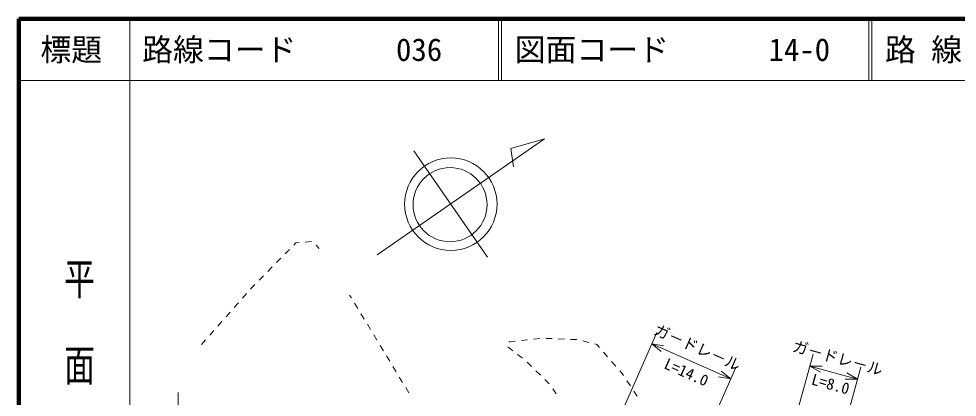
# Model space of a CAD drawing. Units: millimetres, scale not verified. Extents: x 40000 to 680000, y 20000 to 380000.
# Drawn here: x 40000 to 192094, y 318687 to 380000 of the extents above; entities that cross this region are included whole.
import ezdxf
from ezdxf.enums import TextEntityAlignment as Align

# ---------------------------------------------------------------- set-up
doc = ezdxf.new("R2010")
doc.units = ezdxf.units.MM
doc.header["$LTSCALE"] = 1000
doc.linetypes.add('CHAIN', pattern=[18.5, 12, -1.5, 3.5, -1.5])
for name, color, linetype, lineweight in [('M-BGD', 7, 'Continuous', 13), ('M-BMK', 2, 'CHAIN', 13), ('M-STR-STRC', 7, 'Continuous', 13), ('M-TTL', 2, 'Continuous', 140), ('M-TTL-BAND', 7, 'Continuous', 13), ('M-TTL-LINE', 7, 'Continuous', 18)]:
    doc.layers.add(name, color=color, linetype=linetype, lineweight=lineweight)
doc.layers.add('M-TTL-TXT', color=7, linetype='Continuous')
doc.styles.add('@ＭＳ ゴシック', font='')
doc.styles.add('ＭＳ ゴシック', font='')
doc.styles.get('@ＭＳ ゴシック').set_extended_font_data('@MS Gothic')
doc.styles.get('ＭＳ ゴシック').set_extended_font_data('MS Gothic')

msp = doc.modelspace()

# ---------------------------------------------------------------- linework, layer by layer
at = {"layer": 'M-BGD'}
for p, q in [((98105, 341730), (125200, 360568)), ((125200, 360568), (119764, 358986)), ((119764, 358986), (120189, 356018)), ((104012, 358614), (115988, 341386)), ((86439, 343833), (87433, 343936)), ((83179, 341923), (83882, 342635)), ((84584, 343347), (84908, 343675)), ((84908, 343675), (85444, 343730)), ((88174, 343325), (88690, 342809)), ((81774, 340500), (82477, 341212)), ((80369, 339077), (81071, 339788)), ((78964, 337654), (79666, 338365)), ((77575, 336215), (77847, 336522)), ((77847, 336522), (78261, 336942)), ((76250, 334717), (76912, 335466)), ((93903, 334778), (93624, 335240)), ((74924, 333219), (75587, 333968)), ((94939, 333067), (94421, 333923)), ((73599, 331721), (74262, 332470)), ((95976, 331357), (95458, 332212)), ((72274, 330224), (72936, 330973)), ((97012, 329646), (96494, 330501)), ((70948, 328726), (71611, 329475)), ((98048, 327935), (97530, 328791)), ((69623, 327228), (70286, 327977)), ((99084, 326225), (98566, 327080)), ((119536, 327668), (119499, 327612)), ((120464, 327766), (119536, 327668)), ((122453, 327975), (121458, 327871)), ((124442, 328185), (123447, 328080)), ((126438, 328175), (125439, 328212)), ((128437, 328100), (127438, 328137)), ((130435, 328024), (129436, 328062)), ((132379, 327562), (131409, 327802)), ((133662, 327245), (133350, 327322)), ((134108, 326734), (133662, 327245)), ((119257, 326827), (120054, 326223)), ((120851, 325619), (121648, 325015)), ((135424, 325227), (134766, 325980)), ((100120, 324514), (99602, 325369)), ((122390, 324348), (123105, 323649)), ((136739, 323720), (136082, 324474)), ((101156, 322803), (100638, 323659)), ((123820, 322950), (124535, 322251)), ((137788, 322519), (137397, 322967)), ((138012, 322181), (137788, 322519)), ((102192, 321093), (101674, 321948)), ((125250, 321551), (125884, 320932)), ((125884, 320932), (125951, 320840)), ((139117, 320514), (138564, 321348)), ((103228, 319382), (102710, 320237)), ((126536, 320029), (127121, 319218)), ((140221, 318847), (139669, 319681))]:
    msp.add_line(p, q, dxfattribs=at)
for centre, radius in [((110024, 349965), 7493), ((109890, 349883), 5995)]:
    msp.add_circle(centre, radius, dxfattribs=at)
at = {"layer": 'M-BMK'}
msp.add_line((65838, 319445), (66283, 280197), dxfattribs=at)
at = {"layer": 'M-STR-STRC'}
for p, q in [((130872, 300789), (143383, 329152)), ((142576, 327322), (155385, 321672)), ((144553, 327016), (142576, 327322)), ((142576, 327322), (144135, 326069)), ((158367, 288078), (168758, 325668)), ((143682, 295139), (156193, 323502)), ((155385, 321672), (153827, 322925)), ((166077, 285946), (176469, 323536)), ((168225, 323740), (175936, 321609)), ((170225, 323724), (168225, 323740)), ((168225, 323740), (169949, 322727)), ((175936, 321609), (174212, 322622)), ((153409, 321978), (155385, 321672)), ((173936, 321624), (175936, 321609))]:
    msp.add_line(p, q, dxfattribs=at)
at = {"layer": 'M-TTL'}
for p, q in [((40000, 380000), (40000, 20000)), ((680000, 380000), (40000, 380000))]:
    msp.add_line(p, q, dxfattribs=at)
at = {"layer": 'M-TTL-BAND'}
msp.add_line((58000, 370000), (58000, 20000), dxfattribs=at)
at = {"layer": 'M-TTL-LINE'}
for p, q in [((58000, 380000), (58000, 370000)), ((117750, 380000), (117750, 370000)), ((118250, 380000), (118250, 370000)), ((177750, 380000), (177750, 370000)), ((178250, 380000), (178250, 370000)), ((40000, 370000), (680000, 370000))]:
    msp.add_line(p, q, dxfattribs=at)

# ---------------------------------------------------------------- texts
at = {"layer": 'M-STR-STRC', "style": 'ＭＳ ゴシック'}
for rotation, p in [(336.198, (149384, 325412)), (344.547, (172347, 323638))]:
    msp.add_text('ガ－ドレ－ル', height=1833, rotation=rotation, dxfattribs=at).set_placement(p, align=Align.BOTTOM_CENTER)
at = {"layer": 'M-STR-STRC', "style": '@ＭＳ ゴシック'}
for s, rotation, p in [('L=14.0', 336.198, (148577, 323582)), ('L=8.0', 344.547, (171814, 321711))]:
    msp.add_text(s, height=1833, rotation=rotation, dxfattribs=at).set_placement(p, align=Align.TOP_CENTER)
at = {"layer": 'M-TTL-BAND', "style": '@ＭＳ ゴシック', "width": 1.4}
msp.add_text('平  面  図', height=3666, rotation=270, dxfattribs=at).set_placement((49777, 306475), align=Align.MIDDLE_RIGHT)
at = {"layer": 'M-TTL-TXT', "style": 'ＭＳ ゴシック'}
msp.add_text('標題', height=3666, dxfattribs=at).set_placement((48500, 375000), align=Align.MIDDLE_CENTER)
for s, p in [('路線コード', (60000, 375000)), ('路 線 名', (180380, 375000)), ('036', (101142, 375000)), ('図面コード', (120380, 375000)), ('14-0', (161521, 375000))]:
    msp.add_text(s, height=3666, dxfattribs=at).set_placement(p, align=Align.MIDDLE_LEFT)

doc.saveas('drawing.dxf')
